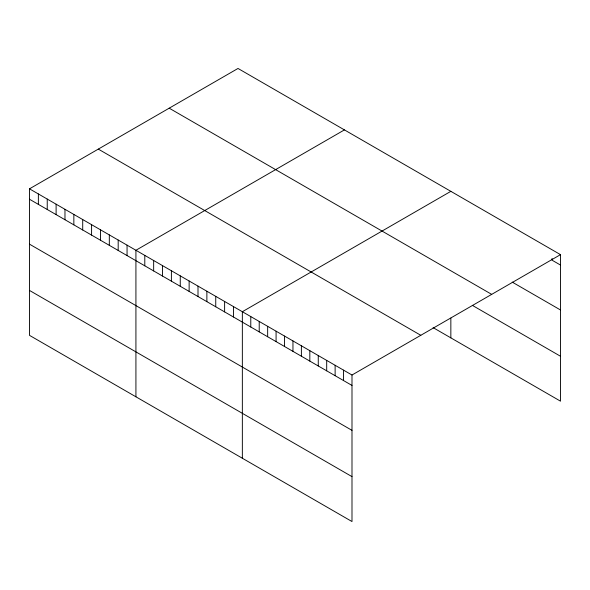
<?xml version="1.0" encoding="UTF-8"?>
<svg xmlns="http://www.w3.org/2000/svg" width="590" height="590" viewBox="0 0 590 590"><rect width="100%" height="100%" fill="white"/><g stroke="black" fill="none" stroke-linecap="round" stroke-linejoin="round"><path stroke-width="0.89" d="M29.5 188.83L351.994 375.019L351.994 521.545L29.5 335.356L29.5 188.83L238.006 68.455L560.5 254.644L560.5 401.171L433.112 327.627M344.427 129.896L135.921 250.271L135.921 396.797M450.849 191.337L242.35 311.719L242.35 458.246M351.994 375.019L560.5 254.644M560.5 265.058L552.063 260.19L552.063 258.457M512.194 282.086L560.5 309.979M169.197 108.177L491.691 294.366M472.325 305.347L560.5 356.257M98.309 149.108L420.803 335.297M29.5 199.25L351.994 385.44M29.5 244.164L351.994 430.353M29.5 290.442L351.994 476.632M450.849 318.099L450.849 337.864M343.564 370.151L343.564 380.572M335.127 365.284L335.127 375.697M326.69 360.416L326.69 370.83M318.261 355.541L318.261 365.962M309.824 350.674L309.824 361.095M301.387 345.806L301.387 356.22M292.957 340.932L292.957 351.352M284.52 336.064L284.52 346.485M276.083 331.197L276.083 341.61M267.654 326.322L267.654 336.743M259.217 321.454L259.217 331.875M250.78 316.587L250.78 327.007M233.478 306.594L233.478 317.014M224.613 301.475L224.613 311.896M215.741 296.357L215.741 306.771M206.876 291.239L206.876 301.652M198.004 286.113L198.004 296.534M189.132 280.995L189.132 291.416M180.267 275.877L180.267 286.29M171.395 270.751L171.395 281.172M162.53 265.633L162.53 276.054M153.658 260.514L153.658 270.935M144.793 255.396L144.793 265.81M127.057 245.152L127.057 255.573M118.184 240.034L118.184 250.448M109.32 234.916L109.32 245.329M100.447 229.79L100.447 240.211M91.583 224.672L91.583 235.093M82.711 219.554L82.711 229.967M73.846 214.428L73.846 224.849M64.974 209.31L64.974 219.731M56.109 204.192L56.109 214.613M47.237 199.073L47.237 209.487M38.372 193.948L38.372 204.369"/></g></svg>
